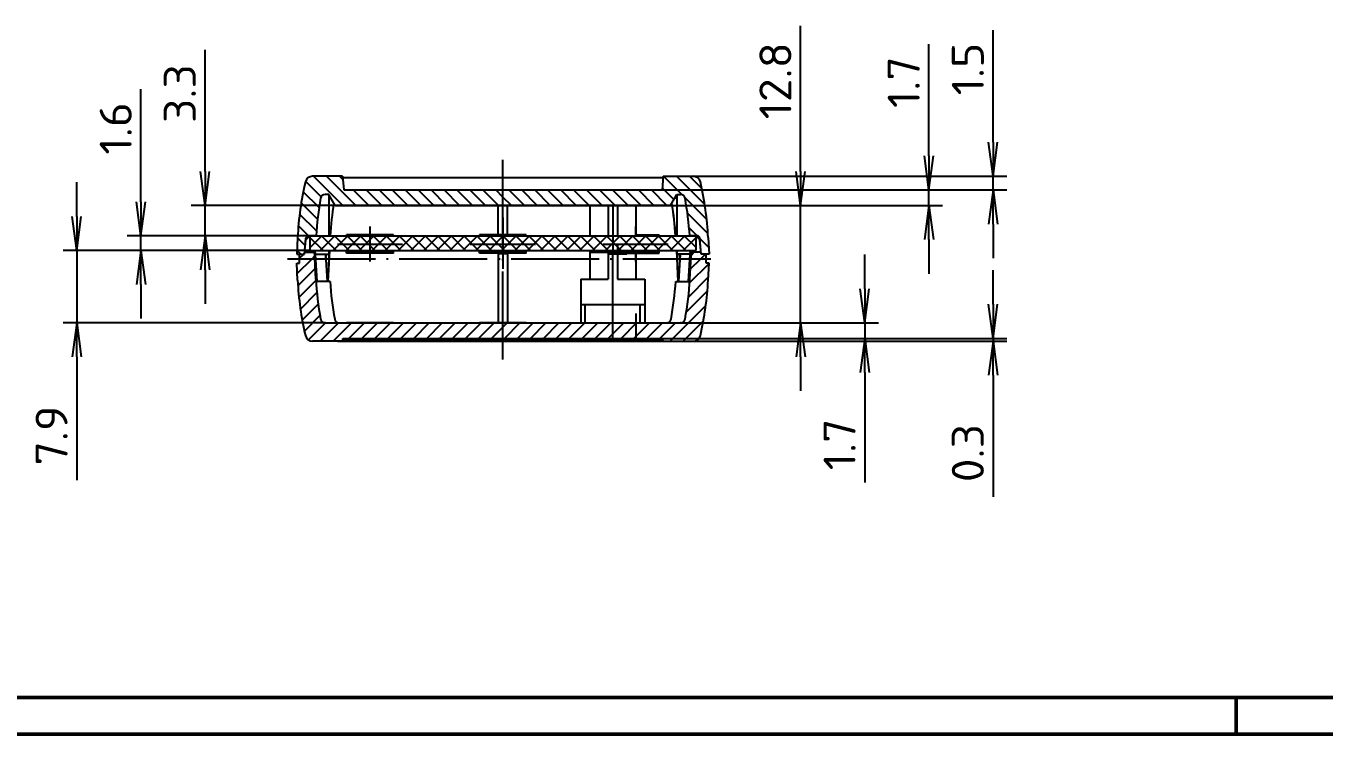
# Model space of a CAD drawing. Extents: x 1 to 593, y 1 to 419.
# Drawn here: x 270.9 to 412.6, y 1 to 78.3 of the extents above; entities that cross this region are included whole.
import ezdxf

# ---------------------------------------------------------------- set-up
doc = ezdxf.new("R2010")
doc.units = 0
doc.header["$LTSCALE"] = 0.4
doc.header["$MEASUREMENT"] = 0
doc.header["$PDMODE"] = 35
doc.header["$PDSIZE"] = -2
doc.linetypes.add('ACAD_ISO04W100', pattern=[30.5, 24, -3, 0.5, -3])
doc.layers.get('0').update_dxf_attribs({"linetype": 'CONTINUOUS'})
doc.layers.get('DEFPOINTS').update_dxf_attribs({"linetype": 'CONTINUOUS'})
doc.styles.get("Standard").update_dxf_attribs({"font": 'ISOCP.shx', "width": 1.2})
doc.dimstyles.new('PHOENIX', dxfattribs={"dimtxt": 3.5, "dimasz": 3.72, "dimexe": 1.5, "dimexo": 0, "dimgap": 2, "dimtad": 1, "dimdsep": 46, "dimtxsty": 'STANDARD', "dimblk1": '_OPEN15', "dimblk2": '_OPEN15', "dimsah": 1, "dimcen": 0, "dimclrd": 1, "dimclre": 1, "dimclrt": 5, "dimadec": 0, "dimazin": 0, "dimtfac": 0.666667, "dimtmove": 0, "dimatfit": 0, "dimldrblk": '_OPEN15', "dimfxl": 1, "dimtolj": 1, "dimarcsym": 0})

# ---------------------------------------------------------------- blocks, each defined once
blk = doc.blocks.new('_OPEN15', base_point=(1, 0))
at = {"color": 0, "linetype": 'ByBlock'}
for p, q in [((1, 0), (0, 0.132)), ((0, 0), (1, 0)), ((1, 0), (0, -0.132))]:
    blk.add_line(p, q, dxfattribs=at)
blk = doc.blocks.new('*D3')
at = {"color": 1, "linetype": 'Continuous', "lineweight": -2}
for p, q in [((283.48, 59.12), (283.48, 71.4)), ((301.93, 55.4), (281.98, 55.4)), ((283.48, 53.8), (283.48, 55.4)), ((301.95, 53.8), (281.98, 53.8)), ((283.48, 50.08), (283.48, 46.36))]:
    blk.add_line(p, q, dxfattribs=at)
at = {"layer": 'DEFPOINTS', "color": 0, "linetype": 'Continuous'}
for p in [(283.48, 55.4), (301.93, 55.4), (301.95, 53.8)]:
    blk.add_point(p, dxfattribs=at)
at = {"color": 1, "linetype": 'Continuous', "lineweight": -2, "xscale": 3.72, "yscale": 3.72, "zscale": 3.72}
for p, rotation in [((283.48, 55.4), 270), ((283.48, 53.8), 90)]:
    blk.add_blockref('_OPEN15', p, dxfattribs=dict(at, rotation=rotation))
at = {"color": 5, "linetype": 'Continuous', "insert": (280.73, 67.12), "char_height": 3.5, "attachment_point": 5, "rotation": 90}
blk.add_mtext('\\A1;1.6', dxfattribs=at)
blk = doc.blocks.new('*D4')
at = {"color": 1, "linetype": 'Continuous', "lineweight": -2}
for p, q in [((276.48, 57.52), (276.48, 61.24)), ((301.93, 53.8), (274.98, 53.8)), ((276.48, 53.8), (276.48, 45.9)), ((303.63, 45.9), (274.98, 45.9)), ((276.48, 42.18), (276.48, 28.73))]:
    blk.add_line(p, q, dxfattribs=at)
at = {"layer": 'DEFPOINTS', "color": 0, "linetype": 'Continuous'}
for p in [(301.93, 53.8), (276.48, 45.9), (303.63, 45.9)]:
    blk.add_point(p, dxfattribs=at)
at = {"color": 1, "linetype": 'Continuous', "lineweight": -2, "xscale": 3.72, "yscale": 3.72, "zscale": 3.72}
for p, rotation in [((276.48, 53.8), 270), ((276.48, 45.9), 90)]:
    blk.add_blockref('_OPEN15', p, dxfattribs=dict(at, rotation=rotation))
at = {"color": 5, "linetype": 'Continuous', "insert": (273.73, 33.59), "char_height": 3.5, "attachment_point": 5, "rotation": 90}
blk.add_mtext('\\A1;7.9', dxfattribs=at)
blk = doc.blocks.new('*D5')
at = {"color": 1, "linetype": 'Continuous', "lineweight": -2}
for p, q in [((290.48, 62.42), (290.48, 75.7)), ((305.39, 58.7), (288.98, 58.7)), ((290.48, 55.4), (290.48, 58.7)), ((301.93, 55.4), (288.98, 55.4)), ((290.48, 51.68), (290.48, 47.96))]:
    blk.add_line(p, q, dxfattribs=at)
at = {"layer": 'DEFPOINTS', "color": 0, "linetype": 'Continuous'}
for p in [(305.39, 58.7), (290.48, 55.4), (301.93, 55.4)]:
    blk.add_point(p, dxfattribs=at)
at = {"color": 1, "linetype": 'Continuous', "lineweight": -2, "xscale": 3.72, "yscale": 3.72, "zscale": 3.72}
for p, rotation in [((290.48, 58.7), 270), ((290.48, 55.4), 90)]:
    blk.add_blockref('_OPEN15', p, dxfattribs=dict(at, rotation=rotation))
at = {"color": 5, "linetype": 'Continuous', "insert": (287.73, 70.92), "char_height": 3.5, "attachment_point": 5, "rotation": 90}
blk.add_mtext('\\A1;3.3', dxfattribs=at)
blk = doc.blocks.new('*D32')
at = {"color": 1, "linetype": 'Continuous', "lineweight": -2}
for p, q in [((355.48, 62.42), (355.48, 78.31)), ((340.63, 58.7), (356.98, 58.7)), ((355.48, 45.9), (355.48, 58.7)), ((342.33, 45.9), (356.98, 45.9)), ((355.48, 42.18), (355.48, 38.46))]:
    blk.add_line(p, q, dxfattribs=at)
at = {"layer": 'DEFPOINTS', "color": 0, "linetype": 'Continuous'}
for p in [(340.63, 58.7), (355.48, 58.7), (342.33, 45.9)]:
    blk.add_point(p, dxfattribs=at)
at = {"color": 1, "linetype": 'Continuous', "lineweight": -2, "xscale": 3.72, "yscale": 3.72, "zscale": 3.72}
for p, rotation in [((355.48, 58.7), 270), ((355.48, 45.9), 90)]:
    blk.add_blockref('_OPEN15', p, dxfattribs=dict(at, rotation=rotation))
at = {"color": 5, "linetype": 'Continuous', "insert": (352.73, 72.32), "char_height": 3.5, "attachment_point": 5, "rotation": 90}
blk.add_mtext('\\A1;12.8', dxfattribs=at)
blk = doc.blocks.new('*D33')
at = {"color": 1, "linetype": 'Continuous', "lineweight": -2}
for p, q in [((369.48, 64.12), (369.48, 76.31)), ((305.61, 60.4), (370.98, 60.4)), ((369.48, 58.7), (369.48, 60.4)), ((304.68, 58.7), (370.98, 58.7)), ((369.48, 54.98), (369.48, 51.26))]:
    blk.add_line(p, q, dxfattribs=at)
at = {"layer": 'DEFPOINTS', "color": 0, "linetype": 'Continuous'}
for p in [(305.61, 60.4), (369.48, 60.4), (304.68, 58.7)]:
    blk.add_point(p, dxfattribs=at)
at = {"color": 1, "linetype": 'Continuous', "lineweight": -2, "xscale": 3.72, "yscale": 3.72, "zscale": 3.72}
for p, rotation in [((369.48, 60.4), 270), ((369.48, 58.7), 90)]:
    blk.add_blockref('_OPEN15', p, dxfattribs=dict(at, rotation=rotation))
at = {"color": 5, "linetype": 'Continuous', "insert": (366.73, 72.16), "char_height": 3.5, "attachment_point": 5, "rotation": 90}
blk.add_mtext('\\A1;1.7', dxfattribs=at)
blk = doc.blocks.new('*D34')
at = {"color": 1, "linetype": 'Continuous', "lineweight": -2}
for p, q in [((376.48, 65.62), (376.48, 77.85)), ((343.76, 61.9), (377.98, 61.9)), ((376.48, 60.4), (376.48, 61.9)), ((340.35, 60.4), (377.98, 60.4)), ((376.48, 56.68), (376.48, 52.96))]:
    blk.add_line(p, q, dxfattribs=at)
at = {"layer": 'DEFPOINTS', "color": 0, "linetype": 'Continuous'}
for p in [(343.76, 61.9), (376.48, 61.9), (340.35, 60.4)]:
    blk.add_point(p, dxfattribs=at)
at = {"color": 1, "linetype": 'Continuous', "lineweight": -2, "xscale": 3.72, "yscale": 3.72, "zscale": 3.72}
for p, rotation in [((376.48, 61.9), 270), ((376.48, 60.4), 90)]:
    blk.add_blockref('_OPEN15', p, dxfattribs=dict(at, rotation=rotation))
at = {"color": 5, "linetype": 'Continuous', "insert": (373.73, 73.6), "char_height": 3.5, "attachment_point": 5, "rotation": 90}
blk.add_mtext('\\A1;1.5', dxfattribs=at)
blk = doc.blocks.new('*D35')
at = {"color": 1, "linetype": 'Continuous', "lineweight": -2}
for p, q in [((362.48, 49.62), (362.48, 53.34)), ((303.63, 45.9), (363.98, 45.9)), ((362.48, 45.9), (362.48, 44.2)), ((305.51, 44.2), (363.98, 44.2)), ((362.48, 40.48), (362.48, 28.46))]:
    blk.add_line(p, q, dxfattribs=at)
at = {"layer": 'DEFPOINTS', "color": 0, "linetype": 'Continuous'}
for p in [(303.63, 45.9), (305.51, 44.2), (362.48, 44.2)]:
    blk.add_point(p, dxfattribs=at)
at = {"color": 1, "linetype": 'Continuous', "lineweight": -2, "xscale": 3.72, "yscale": 3.72, "zscale": 3.72}
for p, rotation in [((362.48, 45.9), 270), ((362.48, 44.2), 90)]:
    blk.add_blockref('_OPEN15', p, dxfattribs=dict(at, rotation=rotation))
at = {"color": 5, "linetype": 'Continuous', "insert": (359.73, 32.61), "char_height": 3.5, "attachment_point": 5, "rotation": 90}
blk.add_mtext('\\A1;1.7', dxfattribs=at)
blk = doc.blocks.new('*D36')
at = {"color": 1, "linetype": 'Continuous', "lineweight": -2}
for p, q in [((376.48, 47.92), (376.48, 51.64)), ((340.5, 44.2), (377.98, 44.2)), ((376.48, 44.2), (376.48, 43.9)), ((343.76, 43.9), (377.98, 43.9)), ((376.48, 40.18), (376.48, 26.88))]:
    blk.add_line(p, q, dxfattribs=at)
at = {"layer": 'DEFPOINTS', "color": 0, "linetype": 'Continuous'}
for p in [(340.5, 44.2), (376.48, 44.2), (343.76, 43.9)]:
    blk.add_point(p, dxfattribs=at)
at = {"color": 1, "linetype": 'Continuous', "lineweight": -2, "xscale": 3.72, "yscale": 3.72, "zscale": 3.72}
for p, rotation in [((376.48, 44.2), 270), ((376.48, 43.9), 90)]:
    blk.add_blockref('_OPEN15', p, dxfattribs=dict(at, rotation=rotation))
at = {"color": 5, "linetype": 'Continuous', "insert": (373.73, 31.67), "char_height": 3.5, "attachment_point": 5, "rotation": 90}
blk.add_mtext('\\A1;0.3', dxfattribs=at)
blk = doc.blocks.new('*X45')
at = {"color": 0, "linetype": 'Continuous'}
for p, q in [((309.85, 60.95), (311.16, 62.26)), ((311.28, 60.66), (309.85, 62.09)), ((310.97, 60.66), (312.57, 62.26)), ((312.69, 60.66), (311.09, 62.26)), ((312.39, 60.66), (313.99, 62.26)), ((314.11, 60.66), (312.51, 62.26)), ((313.8, 60.66), (315.4, 62.26)), ((315.52, 60.66), (313.92, 62.26)), ((315.22, 60.66), (316.82, 62.26)), ((316.94, 60.66), (315.34, 62.26)), ((316.63, 60.66), (318.23, 62.26)), ((318.35, 60.66), (316.75, 62.26)), ((318.05, 60.66), (319.65, 62.26)), ((319.77, 60.66), (318.17, 62.26)), ((319.46, 60.66), (321.06, 62.26)), ((321.18, 60.66), (319.58, 62.26)), ((320.87, 60.66), (322.47, 62.26)), ((322.59, 60.66), (320.99, 62.26)), ((322.29, 60.66), (323.89, 62.26)), ((324.01, 60.66), (322.41, 62.26)), ((323.7, 60.66), (325.3, 62.26)), ((325.42, 60.66), (323.82, 62.26)), ((325.12, 60.66), (326.72, 62.26)), ((326.84, 60.66), (325.24, 62.26)), ((326.53, 60.66), (328.13, 62.26)), ((328.25, 60.66), (326.65, 62.26)), ((327.94, 60.66), (329.54, 62.26)), ((329.66, 60.66), (328.06, 62.26)), ((329.36, 60.66), (330.9, 62.2)), ((330.9, 60.84), (329.48, 62.26)), ((330.9, 62.25), (330.89, 62.26)), ((330.9, 62.2), (330.96, 62.26)), ((330.9, 60.79), (332.37, 62.26)), ((332.49, 60.66), (330.9, 62.25)), ((332.19, 60.66), (333.79, 62.26)), ((333.91, 60.66), (332.31, 62.26)), ((333.6, 60.66), (335.2, 62.26)), ((335.32, 60.66), (333.72, 62.26)), ((335.02, 60.66), (336.62, 62.26)), ((336.74, 60.66), (335.14, 62.26)), ((336.43, 60.66), (338.03, 62.26)), ((338.15, 60.66), (336.55, 62.26)), ((337.84, 60.66), (339.44, 62.26)), ((339.56, 60.66), (337.96, 62.26)), ((339.26, 60.66), (340.86, 62.26)), ((340.98, 60.66), (339.38, 62.26)), ((340.67, 60.66), (342.27, 62.26)), ((342.39, 60.66), (340.79, 62.26)), ((342.09, 60.66), (343.69, 62.26)), ((343.81, 60.66), (342.21, 62.26)), ((343.5, 60.66), (345.1, 62.26)), ((345.22, 60.66), (343.62, 62.26)), ((344.92, 60.66), (346.52, 62.26)), ((346.64, 60.66), (345.04, 62.26)), ((346.33, 60.66), (347.93, 62.26)), ((348.05, 60.66), (346.45, 62.26)), ((347.74, 60.66), (349.34, 62.26)), ((349.46, 60.66), (347.86, 62.26)), ((349.16, 60.66), (350.76, 62.26)), ((350.88, 60.66), (349.28, 62.26)), ((350.57, 60.66), (351.95, 62.04)), ((351.95, 61), (350.69, 62.26)), ((309.87, 60.66), (309.85, 60.67)), ((330.77, 60.66), (330.9, 60.79)), ((331.08, 60.66), (330.9, 60.84))]:
    blk.add_line(p, q, dxfattribs=at)
blk = doc.blocks.new('*X46')
at = {"color": 0, "linetype": 'Continuous'}
for p, q in [((308.46, 58.14), (310.07, 59.76)), ((308.7, 59.8), (309.16, 60.26)), ((309.26, 60.36), (309.36, 60.46)), ((310.07, 59.76), (310.36, 60.05)), ((351.36, 58.62), (352.5, 59.76)), ((351.44, 60.11), (351.79, 60.46)), ((352.5, 59.76), (353, 60.26)), ((308.53, 56.8), (310.43, 58.7)), ((351.28, 57.13), (353.4, 59.24)), ((308.65, 55.51), (310.5, 57.36)), ((351.15, 55.57), (353.32, 57.75)), ((308.81, 54.25), (310.6, 56.05)), ((350.92, 53.93), (353.22, 56.24)), ((309.01, 53.03), (310.75, 54.78)), ((349.16, 50.76), (353.05, 54.65)), ((309.24, 51.85), (310.94, 53.56)), ((309.69, 50.89), (311.56, 52.76)), ((310.97, 50.76), (312.97, 52.76)), ((312.39, 50.76), (314.39, 52.76)), ((314.1, 51.06), (315.8, 52.76)), ((315.52, 51.06), (317.22, 52.76)), ((316.93, 51.06), (318.63, 52.76)), ((318.34, 51.06), (320.04, 52.76)), ((319.76, 51.06), (321.46, 52.76)), ((321.17, 51.06), (322.87, 52.76)), ((322.59, 51.06), (324.29, 52.76)), ((324, 51.06), (325.7, 52.76)), ((325.42, 51.06), (327.12, 52.76)), ((326.83, 51.06), (328.53, 52.76)), ((328.24, 51.06), (329.94, 52.76)), ((330.9, 52.3), (331.36, 52.76)), ((331.07, 51.06), (332.77, 52.76)), ((332.49, 51.06), (334.19, 52.76)), ((333.9, 51.06), (335.6, 52.76)), ((335.32, 51.06), (337.02, 52.76)), ((336.73, 51.06), (338.43, 52.76)), ((338.14, 51.06), (339.84, 52.76)), ((339.56, 51.06), (341.26, 52.76)), ((340.97, 51.06), (342.67, 52.76)), ((342.9, 51.57), (344.09, 52.76)), ((343.8, 51.06), (345.5, 52.76)), ((345.21, 51.06), (346.91, 52.76)), ((346.63, 51.06), (348.33, 52.76)), ((348.04, 51.06), (349.74, 52.76)), ((350.57, 50.76), (352.78, 52.97)), ((329.66, 51.06), (330.9, 52.3)), ((342.39, 51.06), (342.9, 51.57)), ((352.13, 50.9), (352.33, 51.11))]:
    blk.add_line(p, q, dxfattribs=at)
blk = doc.blocks.new('*X47')
at = {"color": 0, "linetype": 'Continuous'}
for p, q in [((311.08, 66.52), (309.37, 68.22)), ((313.45, 65.56), (310.25, 68.76)), ((314.87, 65.56), (311.67, 68.76)), ((313.43, 68.41), (313.08, 68.76)), ((350.47, 66.73), (348.43, 68.76)), ((352.93, 65.68), (349.85, 68.76)), ((352.61, 67.41), (351.26, 68.76)), ((310.84, 65.34), (309.12, 67.06)), ((316.28, 65.56), (314.58, 67.26)), ((317.69, 65.56), (315.99, 67.26)), ((319.11, 65.56), (317.41, 67.26)), ((320.52, 65.56), (318.82, 67.26)), ((321.94, 65.56), (320.24, 67.26)), ((323.35, 65.56), (321.65, 67.26)), ((324.76, 65.56), (323.06, 67.26)), ((326.18, 65.56), (324.48, 67.26)), ((327.59, 65.56), (325.89, 67.26)), ((329.01, 65.56), (327.31, 67.26)), ((330.42, 65.56), (328.72, 67.26)), ((330.9, 66.49), (330.14, 67.26)), ((333.25, 65.56), (331.55, 67.26)), ((334.66, 65.56), (332.96, 67.26)), ((336.08, 65.56), (334.38, 67.26)), ((337.49, 65.56), (335.79, 67.26)), ((338.91, 65.56), (337.21, 67.26)), ((340.32, 65.56), (338.62, 67.26)), ((341.74, 65.56), (340.04, 67.26)), ((343.15, 65.56), (341.45, 67.26)), ((344.56, 65.56), (342.86, 67.26)), ((345.98, 65.56), (344.28, 67.26)), ((347.39, 65.56), (345.69, 67.26)), ((348.81, 65.56), (347.11, 67.26)), ((349.57, 66.21), (348.29, 67.49)), ((310.67, 64.09), (308.9, 65.87)), ((331.84, 65.56), (330.9, 66.49)), ((353.15, 64.05), (350.76, 66.43)), ((310.55, 62.81), (308.72, 64.63)), ((353.28, 62.5), (351.05, 64.73)), ((309.68, 62.26), (308.58, 63.35)), ((352.11, 62.26), (351.23, 63.14)), ((309.33, 61.19), (308.49, 62.03)), ((353.36, 61), (352.4, 61.96)), ((308.85, 60.26), (308.42, 60.69)), ((352.69, 60.26), (352.54, 60.41))]:
    blk.add_line(p, q, dxfattribs=at)
blk = doc.blocks.new('PH_GRPBLK')
at = {"layer": 'DEFPOINTS', "color": 0, "linetype": 'Continuous', "lineweight": 50}
blk.add_point((0, 0), dxfattribs=at)

msp = doc.modelspace()

# ---------------------------------------------------------------- linework, layer by layer
at = {"color": 1, "linetype": 'ACAD_ISO04W100'}
for p, q in [((322.9837122, 41.8965609), (322.9837122, 63.8965609)), ((334.9837122, 58.6965609), (334.9837122, 53.5965609)), ((322.9837122, 57.3965609), (322.9837122, 51.7965609)), ((308.4837122, 52.5965609), (308.4837122, 56.3965609)), ((334.9837122, 43.8965609), (334.9837122, 55.5965609)), ((337.4837122, 55.3915745), (337.4837122, 56.3965609)), ((304.9337122, 54.4965609), (312.0337122, 54.4965609)), ((319.4337122, 54.4965609), (326.5337122, 54.4965609)), ((322.9837122, 41.8965609), (322.9837122, 54.8965609)), ((333.9337122, 54.4965609), (341.0337122, 54.4965609)), ((335.5317443, 52.3965609), (335.5317443, 54.3965609)), ((299.4837122, 52.8965609), (346.4837122, 52.8965609)), ((299.4837122, 52.8965609), (346.4837122, 52.8965609)), ((336.5317443, 53.3965609), (334.5317443, 53.3965609)), ((337.4837122, 52.5965609), (337.4837122, 53.7965609)), ((337.4837122, 46.8965609), (337.4837122, 43.8965609))]:
    msp.add_line(p, q, dxfattribs=at)
at = {"color": 7, "linetype": 'Continuous'}
for p, q in [((305.4837122, 61.8965609), (302.2098296, 61.8965609)), ((305.4837122, 61.8965609), (305.6149452, 60.3965609)), ((305.4968355, 61.7465609), (340.4705889, 61.7465609)), ((340.4837122, 61.8965609), (340.3524792, 60.3965609)), ((340.4837122, 61.8965609), (343.7575948, 61.8965609)), ((303.9908918, 59.8965609), (303.5903918, 59.8965609)), ((303.9837122, 59.8965609), (303.9837122, 55.3965609)), ((304.6837122, 58.6965609), (303.9908918, 59.8965609)), ((305.6149452, 60.3965609), (340.3524792, 60.3965609)), ((341.2837122, 58.6965609), (341.9765325, 59.8965609)), ((341.9765325, 59.8965609), (342.3770326, 59.8965609)), ((341.9837122, 59.8965609), (341.9837122, 55.3965609)), ((341.2837122, 58.6965609), (304.6837122, 58.6965609)), ((322.4837122, 55.4965609), (322.4837122, 58.6965609)), ((323.4837122, 55.4965609), (323.4837122, 58.6965609)), ((332.4837122, 58.6965609), (332.4837122, 55.3965609)), ((334.4837122, 58.6965609), (334.4837122, 55.3965609)), ((335.4837122, 58.6965609), (335.4837122, 55.3965609)), ((337.4837122, 58.6965609), (337.4837122, 55.3915745)), ((301.9086895, 55.3965609), (301.4703388, 54.9582102)), ((301.7835888, 55.3965609), (302.5912724, 55.3965609)), ((302.5924061, 55.3965609), (301.9086895, 55.3965609)), ((301.9337122, 55.3965609), (344.0337122, 55.3965609)), ((301.9337122, 55.3965609), (301.9337122, 53.7965609)), ((305.9337122, 55.3965609), (305.9337122, 55.4965609)), ((305.9337122, 55.4965609), (306.0386986, 55.3915745)), ((311.0337122, 55.4965609), (305.9337122, 55.4965609)), ((310.9287258, 55.3915745), (306.0386986, 55.3915745)), ((310.9287258, 55.3915745), (311.0337122, 55.4965609)), ((311.0337122, 55.3965609), (311.0337122, 55.4965609)), ((320.4337122, 55.3965609), (320.4337122, 55.4965609)), ((320.4337122, 55.4965609), (320.5386986, 55.3915745)), ((322.4837122, 55.4965609), (320.4337122, 55.4965609)), ((325.4287258, 55.3915745), (320.5386986, 55.3915745)), ((322.4837122, 55.5403052), (323.4837122, 55.5403052)), ((325.5337122, 55.4965609), (323.4837122, 55.4965609)), ((325.5337122, 55.4965609), (325.4287258, 55.3915745)), ((325.5337122, 55.3965609), (325.5337122, 55.4965609)), ((334.4837122, 55.3965609), (335.4837122, 55.3965609)), ((337.4837122, 55.4965609), (340.0337122, 55.4965609)), ((337.4837122, 55.3915745), (339.9287258, 55.3915745)), ((340.0337122, 55.4965609), (339.9287258, 55.3915745)), ((340.0337122, 55.3965609), (340.0337122, 55.4965609)), ((343.3750182, 55.3965609), (344.0587348, 55.3965609)), ((344.1838355, 55.3965609), (343.3761519, 55.3965609)), ((344.0337122, 55.3965609), (344.0337122, 53.7965609)), ((344.0587348, 55.3965609), (344.4970856, 54.9582102)), ((300.5797106, 55.2283194), (300.4837122, 53.3965609)), ((301.3337122, 53.3965609), (301.4847304, 55.1227076)), ((301.3337122, 53.3965609), (301.4703388, 54.9582102)), ((344.6337122, 53.3965609), (344.4826939, 55.1227076)), ((344.6337122, 53.3965609), (344.4970856, 54.9582102)), ((345.3877138, 55.2283194), (345.4837122, 53.3965609)), ((300.4837122, 53.3965609), (301.3337122, 53.3965609)), ((300.7837122, 52.3965609), (300.7837122, 53.3965609)), ((300.7837122, 53.3965609), (301.3337122, 53.3965609)), ((301.3512099, 53.5965609), (302.4235675, 53.5965609)), ((301.9337122, 53.7965609), (344.0337122, 53.7965609)), ((302.5769696, 50.6694743), (302.413086, 53.7965609)), ((302.4340491, 53.3965609), (303.9837122, 53.3965609)), ((302.5337122, 53.3965609), (302.512749, 53.7965609)), ((302.7330249, 50.3965609), (302.541017, 53.3965609)), ((303.6381121, 53.3965609), (303.8178108, 50.3965609)), ((303.6706232, 52.8538002), (303.6961098, 53.3965609)), ((304.0421473, 53.7965609), (303.8639609, 50.3965609)), ((304.0477336, 53.7965609), (303.8695472, 50.3965609)), ((303.9837122, 53.7965609), (303.9837122, 53.3965609)), ((305.9337122, 53.4965609), (305.9337122, 53.7965609)), ((305.9337122, 53.4965609), (306.0386986, 53.6015473)), ((311.0337122, 53.4965609), (305.9337122, 53.4965609)), ((306.0386986, 53.6015473), (306.0386986, 53.7965609)), ((310.9287258, 53.6015473), (306.0386986, 53.6015473)), ((310.9287258, 53.6015473), (310.9287258, 53.7965609)), ((311.0337122, 53.4965609), (310.9287258, 53.6015473)), ((311.0337122, 53.4965609), (311.0337122, 53.7965609)), ((320.4337122, 53.4965609), (320.4337122, 53.7965609)), ((320.4337122, 53.4965609), (320.5386986, 53.6015473)), ((322.4837122, 53.4965609), (320.4337122, 53.4965609)), ((320.5386986, 53.6015473), (320.5386986, 53.7965609)), ((325.4287258, 53.6015473), (320.5386986, 53.6015473)), ((322.4837122, 53.4965609), (322.4837122, 45.8965609)), ((322.4837122, 53.4528166), (323.4837122, 53.4528166)), ((325.5337122, 53.4965609), (323.4837122, 53.4965609)), ((323.4837122, 53.4965609), (323.4837122, 45.8965609)), ((325.4287258, 53.6015473), (325.4287258, 53.7965609)), ((325.5337122, 53.4965609), (325.4287258, 53.6015473)), ((325.5337122, 53.4965609), (325.5337122, 53.7965609)), ((332.4837122, 53.7965609), (332.4837122, 53.5965609)), ((332.4837122, 53.5965609), (337.4837122, 53.5965609)), ((337.4837122, 53.5965609), (332.4837122, 53.5965609)), ((332.4837122, 53.5965609), (332.4837122, 50.6465609)), ((334.4837122, 53.5965609), (334.4837122, 50.6465609)), ((334.7337122, 53.5965609), (337.2337122, 53.5965609)), ((334.9337122, 53.4965609), (335.0386986, 53.6015473)), ((334.9337122, 53.4965609), (334.9337122, 53.5965609)), ((334.9337122, 53.4965609), (340.0337122, 53.4965609)), ((335.4837122, 53.5965609), (335.4837122, 50.6465609)), ((337.4837122, 53.7965609), (337.4837122, 53.5965609)), ((337.4837122, 53.6015473), (339.9287258, 53.6015473)), ((337.4837122, 53.5965609), (337.4837122, 50.6465609)), ((339.9287258, 53.6015473), (339.9287258, 53.7965609)), ((340.0337122, 53.4965609), (339.9287258, 53.6015473)), ((340.0337122, 53.4965609), (340.0337122, 53.7965609)), ((341.9196907, 53.7965609), (342.0978772, 50.3965609)), ((341.925277, 53.7965609), (342.1034634, 50.3965609)), ((341.9837122, 53.7965609), (341.9837122, 53.3965609)), ((343.5333752, 53.3965609), (341.9837122, 53.3965609)), ((342.3293122, 53.3965609), (342.1496135, 50.3965609)), ((342.2968011, 52.8538002), (342.2713145, 53.3965609)), ((343.2343994, 50.3965609), (343.4264073, 53.3965609)), ((343.3904547, 50.6694743), (343.5543384, 53.7965609)), ((343.4337122, 53.3965609), (343.4546753, 53.7965609)), ((344.6162144, 53.5965609), (343.5438568, 53.5965609)), ((345.4837122, 53.3965609), (344.6337122, 53.3965609)), ((345.1837122, 53.3965609), (344.6337122, 53.3965609)), ((345.1837122, 52.3965609), (345.1837122, 53.3965609)), ((300.4837122, 52.3965609), (300.7837122, 52.3965609)), ((300.5797106, 50.5648024), (300.4837122, 52.3965609)), ((345.4837122, 52.3965609), (345.1837122, 52.3965609)), ((345.3877138, 50.5648024), (345.4837122, 52.3965609)), ((303.8639609, 50.3965609), (302.7330249, 50.3965609)), ((304.12244, 50.3965609), (303.8178108, 50.3965609)), ((331.4837122, 50.6465609), (331.4837122, 45.8965609)), ((331.4837122, 50.6465609), (334.4837122, 50.6465609)), ((335.4837122, 50.6465609), (338.4837122, 50.6465609)), ((338.4837122, 50.6465609), (338.4837122, 45.8965609)), ((341.8449843, 50.3965609), (342.1496135, 50.3965609)), ((342.1034634, 50.3965609), (343.2343994, 50.3965609)), ((331.4837122, 47.8965609), (338.4837122, 47.8965609)), ((303.5903918, 45.8965609), (342.3770326, 45.8965609)), ((303.5903918, 45.8965609), (303.6337122, 45.8965609)), ((311.0337122, 45.8965609), (305.9337122, 45.8965609)), ((325.5337122, 45.8965609), (320.4337122, 45.8965609)), ((334.9337122, 45.8965609), (340.0337122, 45.8965609)), ((342.3770326, 45.8965609), (342.3337122, 45.8965609)), ((305.4837122, 43.8965609), (305.5099588, 44.1965609)), ((305.4968355, 44.0465609), (340.4705889, 44.0465609)), ((305.5099588, 44.1965609), (340.4574656, 44.1965609)), ((340.4837122, 43.8965609), (340.4574656, 44.1965609)), ((305.4837122, 43.8965609), (302.2098296, 43.8965609)), ((304.9550888, 43.8965609), (341.2391961, 43.8965609)), ((340.4837122, 43.8965609), (343.7575948, 43.8965609))]:
    msp.add_line(p, q, dxfattribs=at)
at = {"color": 1, "linetype": 'Continuous'}
for p, q in [((303.9837122, 59.4888686), (304.2262731, 59.4888686)), ((341.9837122, 59.4888686), (341.7411512, 59.4888686)), ((331.9837122, 45.8965609), (331.9837122, 47.8965609)), ((337.9837122, 45.8965609), (337.9837122, 47.8965609))]:
    msp.add_line(p, q, dxfattribs=at)
at = {"color": 3, "linetype": 'Continuous', "lineweight": 50}
msp.add_line((589, 5), (20, 5), dxfattribs=at)
at = {"color": 1, "linetype": 'Continuous', "lineweight": 50}
for p, q in [((403, 1), (403, 5)), ((593, 1), (1, 1))]:
    msp.add_line(p, q, dxfattribs=at)
at = {"color": 7, "linetype": 'Continuous'}
for centre, radius, start, end in [((335.5317443, 53.3965609), 35, 166.988524674, 177), ((302.2098296, 61.0965609), 0.8, 90, 166.988524674), ((343.7575948, 61.0965609), 0.8, 13.011475326, 90), ((310.43568, 53.3965609), 35, 3, 13.011475326), ((303.5903918, 59.3965609), 0.5, 90, 169.361290685), ((342.3770326, 59.3965609), 0.5, 10.638709315, 90), ((335.5317443, 53.3965609), 33, 169.361290685, 176.525399207), ((337.0665135, 53.3973591), 33, 170.312348258, 176.526787642), ((337.0720579, 53.3965609), 33, 170.324319364, 176.525399207), ((308.8953664, 53.3965609), 33, 3.474600793, 9.675680636), ((308.9009108, 53.3973591), 33, 3.473212358, 9.687651742), ((310.43568, 53.3965609), 33, 3.474600793, 10.638709315), ((301.7835888, 55.0965609), 0.3, 90, 175), ((344.1838355, 55.0965609), 0.3, 5, 90), ((335.5317443, 52.3965609), 35, 183, 193.011475326), ((335.5317443, 52.3965609), 33, 183, 190.638709315), ((337.0617782, 52.3965609), 33, 183.474600793, 190.638709315), ((308.9056462, 52.3965609), 33, 349.361290685, 356.525399207), ((310.43568, 52.3965609), 33, 349.361290685, 357), ((310.43568, 52.3965609), 35, 346.988524674, 357), ((303.5903918, 46.3965609), 0.5, 190.638709315, 270), ((305.1204256, 46.3965609), 0.5, 190.638709315, 270), ((340.8469987, 46.3965609), 0.5, 270, 349.361290685), ((342.3770326, 46.3965609), 0.5, 270, 349.361290685), ((302.2098296, 44.6965609), 0.8, 193.011475326, 270), ((343.7575948, 44.6965609), 0.8, 270, 346.988524674)]:
    msp.add_arc(centre, radius, start, end, dxfattribs=at)

# ---------------------------------------------------------------- block references
at = {"color": 1, "linetype": 'Continuous'}
for name in ['*X47', '*X45', '*X46']:
    msp.add_blockref(name, (-7.9161272, -6.8616325), dxfattribs=at)
at = {"color": 1, "linetype": 'Continuous', "lineweight": 50}
msp.add_blockref('PH_GRPBLK', (403, 1), dxfattribs=at)

# ---------------------------------------------------------------- dimensions: what is measured, and where the dimension line sits
at = {"color": 5, "linetype": 'Continuous'}
for base, p1, p2, picture, middle in [((355.4837122, 58.6965609), (342.3337122, 45.8965609), (340.6310503, 58.6965609), '*D32', (355.4837122, 72.3185073)), ((376.4837122, 61.8965609), (340.3524792, 60.3965609), (343.7575948, 61.8965609), '*D34', (376.4837122, 73.595292)), ((369.4837122, 60.3965609), (304.6837122, 58.6965609), (305.6149452, 60.3965609), '*D33', (369.4837122, 72.1638649)), ((283.4837122, 55.3965609), (301.9496328, 53.7965609), (301.9337122, 55.3965609), '*D3', (283.4837122, 67.1167774)), ((362.4837122, 44.1965609), (303.6337122, 45.8965609), (305.5099588, 44.1965609), '*D35', (362.4837122, 32.6065609)), ((376.4837122, 44.1965609), (343.7575948, 43.8965609), (340.5040649, 44.1965609), '*D36', (376.4837122, 31.6707629))]:
    dim = msp.add_linear_dim(base=base, p1=p1, p2=p2, angle=90, dimstyle='PHOENIX', override={"dimgap": 1, "dimdec": 6, "dimtdec": 6}, dxfattribs=at)
    dim.commit()
    dim.dimension.update_dxf_attribs({"geometry": picture, "text_midpoint": middle, "dimtype": 160})
at = {"color": 7, "linetype": 'Continuous'}
for base, p1, p2, picture, middle in [((290.4837122, 55.3965609), (305.3927687, 58.6965609), (301.9337122, 55.3965609), '*D5', (290.4837122, 70.920292)), ((276.4837122, 45.8965609), (301.9337122, 53.7965609), (303.6337122, 45.8965609), '*D4', (276.4837122, 33.593628))]:
    dim = msp.add_linear_dim(base=base, p1=p1, p2=p2, angle=90, dimstyle='PHOENIX', override={"dimgap": 1, "dimdec": 6, "dimtdec": 6}, dxfattribs=at)
    dim.commit()
    dim.dimension.update_dxf_attribs({"geometry": picture, "text_midpoint": middle, "dimtype": 160})

doc.saveas('drawing.dxf')
